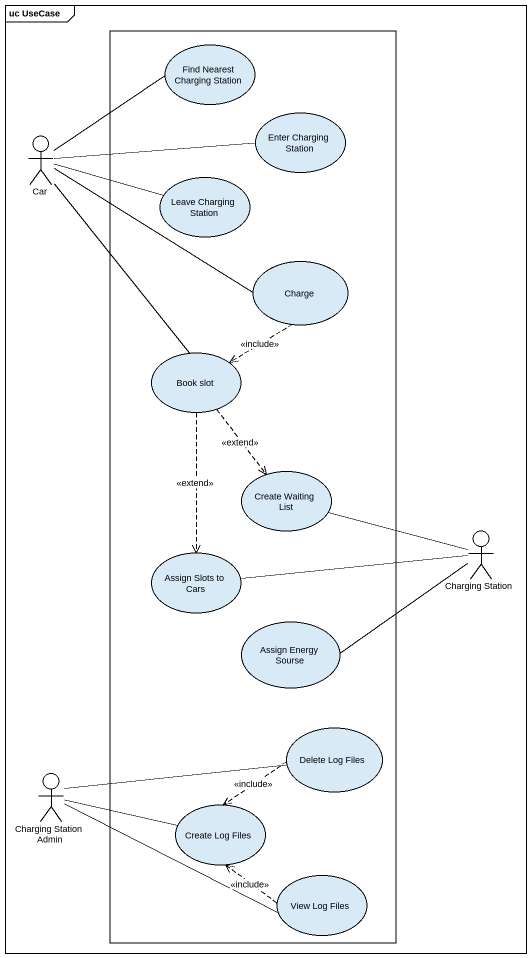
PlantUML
@startuml
mainframe uc UseCase
rectangle " " as rectangle1 {
  usecase "Find Nearest Charging Station" as Find_Nearest_Charging
  usecase "Enter Charging Station" as Enter_Charging_Station
  usecase "Leave Charging Station" as Leave_Charging_Station
  usecase Charge
  usecase "Book slot" as Book_slot
  usecase "Create Waiting List" as Create_Waiting_List
  usecase "Assign Slots to Cars" as Assign_Slots_to_Cars
  usecase "Assign Energy Sourse" as Assign_Energy_Sourse
  usecase "Delete Log Files" as Delete_Log_Files
  usecase "Create Log Files" as Create_Log_Files
  usecase "View Log Files" as View_Log_Files
}
actor Car
actor "Charging Station" as Charging_Station
actor "Charging Station Admin" as Charging_Station_Admin
Car -right- Find_Nearest_Charging
Car -right- Enter_Charging_Station
Car -right- Leave_Charging_Station
Car -right- Charge
Car -- Book_slot
Charge ..> Book_slot : <<include>>
Book_slot ..> Create_Waiting_List : <<extend>>
Book_slot ..> Assign_Slots_to_Cars : <<extend>>
Charging_Station -left- Create_Waiting_List
Charging_Station -left- Assign_Slots_to_Cars
Charging_Station -left- Assign_Energy_Sourse
Delete_Log_Files ..> Create_Log_Files : <<include>>
Charging_Station_Admin -right- Delete_Log_Files
Charging_Station_Admin -right- Create_Log_Files
Charging_Station_Admin -right- View_Log_Files
View_Log_Files .up.> Create_Log_Files : <<include>>
@enduml
